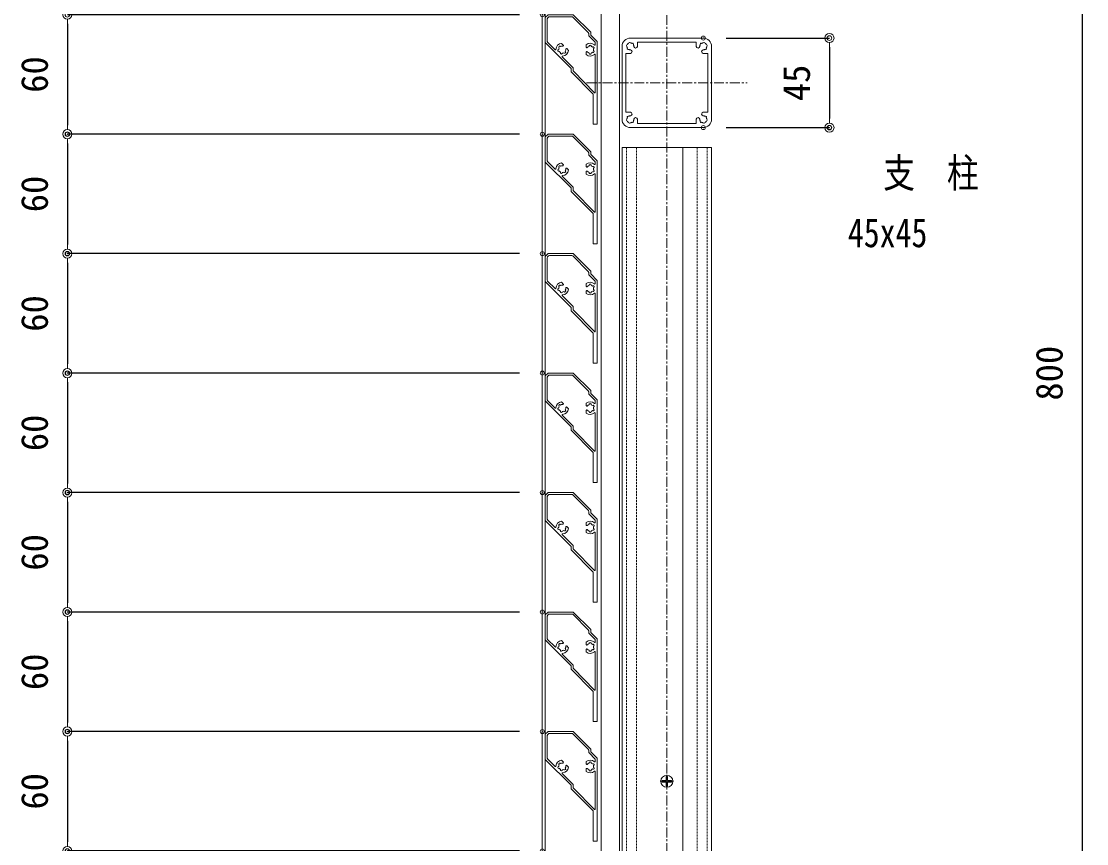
# Model space of a CAD drawing. Units: millimetres, scale not verified. Extents: x -1682 to 1682, y -1188 to 1188.
# Drawn here: x -421 to 114, y -310 to 103 of the extents above; entities that cross this region are included whole.
import ezdxf
from ezdxf.enums import TextEntityAlignment as Align

# ---------------------------------------------------------------- set-up
doc = ezdxf.new("R2010")
doc.units = ezdxf.units.MM
doc.header["$LTSCALE"] = 4
doc.header["$PDMODE"] = 32
doc.header["$PDSIZE"] = 2
doc.linetypes.add('USER1', pattern=[2, 1.25, -0.25, 0.25, -0.25])
doc.linetypes.add('USER3', pattern=[0.375, 0.25, -0.125])
for name, color, linetype, lineweight in [('0-0_0', 7, 'Continuous', 18), ('0-1_DEFPOINTS', 7, 'Continuous', 18), ('0-4_アンカー', 4, 'Continuous', 18), ('0-6_6ﾊｯﾁﾝｸﾞ', 4, 'Continuous', 18), ('0-8_3中心線', 2, 'USER1', 18), ('0-9_41ｱﾙﾐ', 6, 'Continuous', 18), ('0-F_HACH', 7, 'Continuous', 18)]:
    doc.layers.add(name, color=color, linetype=linetype, lineweight=lineweight)
doc.layers.add('0-A_1手摺寸法', color=7, linetype='Continuous')
doc.styles.add('ＭＳ ゴシック', font='')
doc.styles.get('ＭＳ ゴシック').set_extended_font_data('MS Gothic')

# ---------------------------------------------------------------- blocks, each defined once
blk = doc.blocks.new('_ORIGIN2')
at = {"layer": '0-0_0'}
blk.add_line((-0.5, 0), (-1, 0), dxfattribs=at)
for radius in [0.5, 0.25]:
    blk.add_circle((0, 0), radius, dxfattribs=at)
blk = doc.blocks.new('D27')
at = {"layer": '0-1_DEFPOINTS'}
for p in [(-35.808, 3710.492), (-35.808, 3665.492), (27.52, 3665.492)]:
    blk.add_point(p, dxfattribs=at)
at = {"layer": '0-A_1手摺寸法'}
for p, q in [((-24.308, 3710.492), (27.52, 3710.492)), ((27.52, 3705.892), (27.52, 3670.092)), ((-24.308, 3665.492), (27.52, 3665.492))]:
    blk.add_line(p, q, dxfattribs=at)
at = {"layer": '0-A_1手摺寸法', "xscale": 4.6, "yscale": 4.6}
for p, rotation in [((27.52, 3710.492), 90), ((27.52, 3665.492), 270)]:
    blk.add_blockref('_ORIGIN2', p, dxfattribs=dict(at, rotation=rotation))
at = {"layer": '0-A_1手摺寸法', "style": 'ＭＳ ゴシック'}
blk.add_text('45', height=13.49, rotation=90, dxfattribs=at).set_placement((21.77, 3678.792), align=Align.BOTTOM_LEFT)
blk = doc.blocks.new('D5')
at = {"layer": '0-1_DEFPOINTS'}
for p in [(-33.858, 3942.201), (-33.858, 3142.201), (154.356, 3142.201)]:
    blk.add_point(p, dxfattribs=at)
at = {"layer": '0-A_1手摺寸法'}
for p, q in [((-22.358, 3942.201), (154.356, 3942.201)), ((154.356, 3937.601), (154.356, 3146.801)), ((-22.358, 3142.201), (154.356, 3142.201))]:
    blk.add_line(p, q, dxfattribs=at)
at = {"layer": '0-A_1手摺寸法', "xscale": 4.6, "yscale": 4.6}
for p, rotation in [((154.356, 3942.201), 90), ((154.356, 3142.201), 270)]:
    blk.add_blockref('_ORIGIN2', p, dxfattribs=dict(at, rotation=rotation))
at = {"layer": '0-A_1手摺寸法', "style": 'ＭＳ ゴシック'}
blk.add_text('800', height=13.49, rotation=90, dxfattribs=at).set_placement((148.606, 3528.401), align=Align.BOTTOM_LEFT)
blk = doc.blocks.new('HK-100')
at = {"layer": '0-0_0'}
for p, q in [((-26, 53.6), (-24.6, 55)), ((-26, 53.6), (-26, 41)), ((-24.854, 53.332), (-24.332, 53.854)), ((-24.6, 55), (-12, 55)), ((-23.979, 54), (-12.621, 54)), ((-12.268, 53.854), (-4.346, 45.932)), ((-12, 55), (-3.2, 46.2)), ((-25, 52.979), (-25, 41.621)), ((-4.2, 45.579), (-4.2, 44.579)), ((-4.054, 44.225), (-1, 41.172)), ((-3.2, 46.2), (-3.2, 44.786)), ((-3.2, 44.786), (0, 41.586)), ((-13, 28), (-26, 41)), ((-21.038, 37.453), (-24.854, 41.268)), ((-17.852, 40.631), (-16.984, 39.762)), ((-16.998, 39.324), (-16.932, 39.569)), ((-15.626, 37.952), (-15.381, 38.018)), ((-14.319, 37.098), (-15.188, 37.966)), ((-5.5, 39.948), (-5.5, 38.72)), ((-5.18, 38.42), (-5.4, 38.547)), ((-1, 41.172), (-1, 40.593)), ((0, 41.586), (0, 0)), ((-5.5, 34.952), (-5.5, 36.18)), ((-5.18, 36.48), (-5.4, 36.353)), ((-1, 34.946), (-1, 15.995)), ((-12, 28.207), (-12, 26.885)), ((-2, 0), (0, 0))]:
    blk.add_line(p, q, dxfattribs=at)
blk.add_lwpolyline([(-13, 28), (-13, 26.28), (-2, 15.101), (-2, 0)], dxfattribs=at)
for centre, radius, start, end in [((-23.979, 53.5), 0.5, 90, 135), ((-12.621, 53.5), 0.5, 45, 90), ((-24.5, 52.979), 0.5, 135, 180), ((-4.7, 45.579), 0.5, 0, 45), ((-3.7, 44.579), 0.5, 180, 225), ((-24.5, 41.621), 0.5, 180, 225), ((-17.5, 37.45), 3.2, 96.31781, 177.56845), ((-19.19, 36.997), 0.5, 96.78679, 293.21321), ((-17.5, 37.45), 1.75, 151.42642, 178.57358), ((-18.737, 38.687), 0.5, 36.78679, 233.21321), ((-17.5, 37.45), 1.75, 80.88684, 118.57358), ((-17.191, 39.375), 0.2, 260.88684, 345), ((-17.125, 39.621), 0.2, 345, 45), ((-17.5, 37.45), 1.75, 331.42642, 9.11316), ((-15.575, 37.759), 0.2, 105, 189.11316), ((-15.329, 37.825), 0.2, 45, 105), ((-3.5, 37.45), 3.2, 47.43155, 128.68219), ((-5.3, 38.72), 0.2, 180, 240), ((-5.08, 38.593), 0.2, 240, 324.11316), ((-3.5, 37.45), 1.75, 106.42642, 144.11316), ((-3.5, 39.2), 0.5, 351.78679, 188.21321), ((-3.5, 37.45), 1.75, 46.42642, 73.57358), ((-1.984, 38.325), 0.5, 291.78679, 128.21321), ((-3.5, 37.45), 1.75, 346.42642, 13.57358), ((-1.2, 39.954), 0.2, 227.43155, 0), ((-17.5, 37.45), 1.75, 211.42642, 238.57358), ((-17.953, 35.76), 0.5, 156.78679, 353.21321), ((-17.356, 34.053), 0.2, 92.43155, 225), ((-17.5, 37.45), 1.75, 271.42642, 298.57358), ((-17.5, 37.45), 3.2, 272.43155, 353.68219), ((-16.263, 36.213), 0.5, 216.78679, 53.21321), ((-5.3, 36.18), 0.2, 120, 180), ((-3.5, 37.45), 3.2, 231.31781, 312.56845), ((-5.08, 36.307), 0.2, 35.88684, 120), ((-3.5, 37.45), 1.75, 215.88684, 253.57358), ((-3.5, 35.7), 0.5, 171.78679, 8.21321), ((-3.5, 37.45), 1.75, 286.42642, 313.57358), ((-1.984, 36.575), 0.5, 231.78679, 68.21321), ((-1.2, 34.946), 0.2, 0, 132.56845), ((-12.5, 28.207), 0.5, 0, 45), ((-11.5, 26.885), 0.5, 180, 215.53768)]:
    blk.add_arc(centre, radius, start, end, dxfattribs=at)
at = {"layer": '0-0_0', "color": 4}
for centre, start, end in [((-20.897, 37.594), 225, 357.57254), ((-17.356, 34.053), 92.42746, 225)]:
    blk.add_arc(centre, 0.2, start, end, dxfattribs=at)
at = {"layer": '0-F_HACH'}
for p, q in [((-24.332, 53.854), (-24.854, 53.332)), ((-12.621, 54), (-23.979, 54)), ((-4.346, 45.932), (-12.268, 53.854)), ((-25, 52.979), (-25, 41.621)), ((-4.2, 44.579), (-4.2, 45.579)), ((-1, 41.172), (-4.054, 44.225)), ((-24.854, 41.268), (-21.038, 37.453)), ((-1, 39.954), (-1, 41.172)), ((-17.497, 33.912), (-12.146, 28.561)), ((-12, 28.207), (-12, 26.885)), ((-11.907, 26.594), (-1.319, 15.834))]:
    blk.add_line(p, q, dxfattribs=at)
at = {"layer": '0-F_HACH', "color": 5}
blk.add_line((-15.105, 37.874), (-15.101, 37.879), dxfattribs=at)
at = {"layer": '0-F_HACH'}
for centre, radius, start, end in [((-23.979, 53.5), 0.5, 90, 135), ((-12.621, 53.5), 0.5, 45, 90), ((-24.5, 52.979), 0.5, 135, 180), ((-4.7, 45.579), 0.5, 0, 45), ((-3.7, 44.579), 0.5, 180, 225), ((-24.5, 41.621), 0.5, 180, 225), ((-12.5, 28.207), 0.5, 0, 45), ((-1.2, 15.995), 0.2, 215.53768, 0)]:
    blk.add_arc(centre, radius, start, end, dxfattribs=at)
blk = doc.blocks.new('D50')
at = {"layer": '0-1_DEFPOINTS'}
for p in [(-116.608, 3362.201), (-355.029, 3302.201), (-116.608, 3302.201)]:
    blk.add_point(p, dxfattribs=at)
at = {"layer": '0-A_1手摺寸法'}
for p, q in [((-128.108, 3362.201), (-355.029, 3362.201)), ((-355.029, 3357.601), (-355.029, 3306.801)), ((-128.108, 3302.201), (-355.029, 3302.201))]:
    blk.add_line(p, q, dxfattribs=at)
at = {"layer": '0-A_1手摺寸法', "xscale": 4.6, "yscale": 4.6}
for p, rotation in [((-355.029, 3362.201), 90), ((-355.029, 3302.201), 270)]:
    blk.add_blockref('_ORIGIN2', p, dxfattribs=dict(at, rotation=rotation))
at = {"layer": '0-A_1手摺寸法', "style": 'ＭＳ ゴシック'}
blk.add_text('60', height=13.49, rotation=90, dxfattribs=at).set_placement((-360.779, 3323.001), align=Align.BOTTOM_LEFT)
blk = doc.blocks.new('D51')
at = {"layer": '0-1_DEFPOINTS'}
for p in [(-116.608, 3422.201), (-355.029, 3362.201), (-116.608, 3362.201)]:
    blk.add_point(p, dxfattribs=at)
at = {"layer": '0-A_1手摺寸法'}
for p, q in [((-128.108, 3422.201), (-355.029, 3422.201)), ((-355.029, 3417.601), (-355.029, 3366.801)), ((-128.108, 3362.201), (-355.029, 3362.201))]:
    blk.add_line(p, q, dxfattribs=at)
at = {"layer": '0-A_1手摺寸法', "xscale": 4.6, "yscale": 4.6}
for p, rotation in [((-355.029, 3422.201), 90), ((-355.029, 3362.201), 270)]:
    blk.add_blockref('_ORIGIN2', p, dxfattribs=dict(at, rotation=rotation))
at = {"layer": '0-A_1手摺寸法', "style": 'ＭＳ ゴシック'}
blk.add_text('60', height=13.49, rotation=90, dxfattribs=at).set_placement((-360.779, 3383.001), align=Align.BOTTOM_LEFT)
blk = doc.blocks.new('D52')
at = {"layer": '0-1_DEFPOINTS'}
for p in [(-116.608, 3482.201), (-355.029, 3422.201), (-116.608, 3422.201)]:
    blk.add_point(p, dxfattribs=at)
at = {"layer": '0-A_1手摺寸法'}
for p, q in [((-128.108, 3482.201), (-355.029, 3482.201)), ((-355.029, 3477.601), (-355.029, 3426.801)), ((-128.108, 3422.201), (-355.029, 3422.201))]:
    blk.add_line(p, q, dxfattribs=at)
at = {"layer": '0-A_1手摺寸法', "xscale": 4.6, "yscale": 4.6}
for p, rotation in [((-355.029, 3482.201), 90), ((-355.029, 3422.201), 270)]:
    blk.add_blockref('_ORIGIN2', p, dxfattribs=dict(at, rotation=rotation))
at = {"layer": '0-A_1手摺寸法', "style": 'ＭＳ ゴシック'}
blk.add_text('60', height=13.49, rotation=90, dxfattribs=at).set_placement((-360.779, 3443.001), align=Align.BOTTOM_LEFT)
blk = doc.blocks.new('D53')
at = {"layer": '0-1_DEFPOINTS'}
for p in [(-116.608, 3542.201), (-355.029, 3482.201), (-116.608, 3482.201)]:
    blk.add_point(p, dxfattribs=at)
at = {"layer": '0-A_1手摺寸法'}
for p, q in [((-128.108, 3542.201), (-355.029, 3542.201)), ((-355.029, 3537.601), (-355.029, 3486.801)), ((-128.108, 3482.201), (-355.029, 3482.201))]:
    blk.add_line(p, q, dxfattribs=at)
at = {"layer": '0-A_1手摺寸法', "xscale": 4.6, "yscale": 4.6}
for p, rotation in [((-355.029, 3542.201), 90), ((-355.029, 3482.201), 270)]:
    blk.add_blockref('_ORIGIN2', p, dxfattribs=dict(at, rotation=rotation))
at = {"layer": '0-A_1手摺寸法', "style": 'ＭＳ ゴシック'}
blk.add_text('60', height=13.49, rotation=90, dxfattribs=at).set_placement((-360.779, 3503.001), align=Align.BOTTOM_LEFT)
blk = doc.blocks.new('D54')
at = {"layer": '0-1_DEFPOINTS'}
for p in [(-116.608, 3602.201), (-355.029, 3542.201), (-116.608, 3542.201)]:
    blk.add_point(p, dxfattribs=at)
at = {"layer": '0-A_1手摺寸法'}
for p, q in [((-128.108, 3602.201), (-355.029, 3602.201)), ((-355.029, 3597.601), (-355.029, 3546.801)), ((-128.108, 3542.201), (-355.029, 3542.201))]:
    blk.add_line(p, q, dxfattribs=at)
at = {"layer": '0-A_1手摺寸法', "xscale": 4.6, "yscale": 4.6}
for p, rotation in [((-355.029, 3602.201), 90), ((-355.029, 3542.201), 270)]:
    blk.add_blockref('_ORIGIN2', p, dxfattribs=dict(at, rotation=rotation))
at = {"layer": '0-A_1手摺寸法', "style": 'ＭＳ ゴシック'}
blk.add_text('60', height=13.49, rotation=90, dxfattribs=at).set_placement((-360.779, 3563.001), align=Align.BOTTOM_LEFT)
blk = doc.blocks.new('D55')
at = {"layer": '0-1_DEFPOINTS'}
for p in [(-116.608, 3662.201), (-355.029, 3602.201), (-116.608, 3602.201)]:
    blk.add_point(p, dxfattribs=at)
at = {"layer": '0-A_1手摺寸法'}
for p, q in [((-128.108, 3662.201), (-355.029, 3662.201)), ((-355.029, 3657.601), (-355.029, 3606.801)), ((-128.108, 3602.201), (-355.029, 3602.201))]:
    blk.add_line(p, q, dxfattribs=at)
at = {"layer": '0-A_1手摺寸法', "xscale": 4.6, "yscale": 4.6}
for p, rotation in [((-355.029, 3662.201), 90), ((-355.029, 3602.201), 270)]:
    blk.add_blockref('_ORIGIN2', p, dxfattribs=dict(at, rotation=rotation))
at = {"layer": '0-A_1手摺寸法', "style": 'ＭＳ ゴシック'}
blk.add_text('60', height=13.49, rotation=90, dxfattribs=at).set_placement((-360.779, 3623.001), align=Align.BOTTOM_LEFT)
blk = doc.blocks.new('D56')
at = {"layer": '0-1_DEFPOINTS'}
for p in [(-116.608, 3722.201), (-355.029, 3662.201), (-116.608, 3662.201)]:
    blk.add_point(p, dxfattribs=at)
at = {"layer": '0-A_1手摺寸法'}
for p, q in [((-128.108, 3722.201), (-355.029, 3722.201)), ((-355.029, 3717.601), (-355.029, 3666.801)), ((-128.108, 3662.201), (-355.029, 3662.201))]:
    blk.add_line(p, q, dxfattribs=at)
at = {"layer": '0-A_1手摺寸法', "xscale": 4.6, "yscale": 4.6}
for p, rotation in [((-355.029, 3722.201), 90), ((-355.029, 3662.201), 270)]:
    blk.add_blockref('_ORIGIN2', p, dxfattribs=dict(at, rotation=rotation))
at = {"layer": '0-A_1手摺寸法', "style": 'ＭＳ ゴシック'}
blk.add_text('60', height=13.49, rotation=90, dxfattribs=at).set_placement((-360.779, 3683.001), align=Align.BOTTOM_LEFT)

msp = doc.modelspace()

# ---------------------------------------------------------------- linework, layer by layer
at = {"layer": '0-0_0'}
for p, q in [((-119.024, 39.397), (-119.024, -468.847)), ((-74.024, 39.397), (-74.024, -468.847))]:
    msp.add_line(p, q, dxfattribs=at)
at = {"layer": '0-1_DEFPOINTS'}
msp.add_line((-119.024, 39.397), (-74.024, 39.397), dxfattribs=at)
at = {"layer": '0-4_アンカー', "linetype": 'USER3'}
for p, q in [((-116.774, 39.397), (-116.774, -473.894)), ((-111.774, 39.397), (-111.774, -473.894)), ((-81.274, 39.397), (-81.274, -473.894)), ((-76.274, 39.397), (-76.274, -473.894))]:
    msp.add_line(p, q, dxfattribs=at)
at = {"layer": '0-6_6ﾊｯﾁﾝｸﾞ'}
for p, q in [((-96.899, -276.49), (-96.899, -278.019)), ((-96.899, -276.49), (-96.149, -276.49)), ((-96.524, -282.194), (-96.524, -275.594)), ((-96.149, -276.49), (-96.149, -278.019)), ((-93.224, -278.894), (-99.824, -278.894)), ((-97.399, -278.519), (-98.928, -278.519)), ((-98.928, -279.269), (-98.928, -278.519)), ((-97.399, -279.269), (-98.928, -279.269)), ((-96.899, -281.298), (-96.899, -279.769)), ((-96.899, -281.298), (-96.149, -281.298)), ((-96.149, -281.298), (-96.149, -279.769)), ((-95.649, -278.519), (-94.12, -278.519)), ((-95.649, -279.269), (-94.12, -279.269)), ((-94.12, -279.269), (-94.12, -278.519))]:
    msp.add_line(p, q, dxfattribs=at)
msp.add_circle((-96.524, -278.894), 3, dxfattribs=at)
for centre, start, end in [((-97.399, -278.019), 270, 0), ((-95.649, -278.019), 180, 270), ((-97.399, -279.769), 0, 90), ((-95.649, -279.769), 90, 180)]:
    msp.add_arc(centre, 0.5, start, end, dxfattribs=at)
at = {"layer": '0-8_3中心線'}
for p, q in [((-96.524, 657.955), (-96.524, -887.018)), ((-136.831, 71.897), (-56.217, 71.897))]:
    msp.add_line(p, q, dxfattribs=at)
at = {"layer": '0-9_41ｱﾙﾐ'}
for p, q in [((-159.024, 586.106), (-159.024, -406.894)), ((-157.524, -408.394), (-157.524, 586.106)), ((-129.524, -428.894), (-129.524, 586.106)), ((-120.274, -428.894), (-120.274, 586.106)), ((-114.824, 94.397), (-78.224, 94.397)), ((-111.324, 92.397), (-81.724, 92.397)), ((-111.324, 90.197), (-111.324, 92.397)), ((-81.724, 90.197), (-81.724, 92.397)), ((-119.024, 90.197), (-119.024, 53.597)), ((-117.024, 86.697), (-117.024, 57.097)), ((-117.024, 86.697), (-114.824, 86.697)), ((-76.024, 86.697), (-78.224, 86.697)), ((-76.024, 86.697), (-76.024, 57.097)), ((-74.024, 90.197), (-74.024, 53.597)), ((-117.024, 57.097), (-114.824, 57.097)), ((-111.324, 53.597), (-111.324, 51.397)), ((-81.724, 53.597), (-81.724, 51.397)), ((-76.024, 57.097), (-78.224, 57.097)), ((-114.824, 49.397), (-78.224, 49.397)), ((-111.324, 51.397), (-81.724, 51.397)), ((-88.524, -428.894), (-88.524, 39.397))]:
    msp.add_line(p, q, dxfattribs=at)
for centre, radius, start, end in [((-114.824, 90.197), 4.2, 90, 180), ((-116.273, 90.586), 0.5, 97.02431, 165), ((-114.824, 90.197), 1.75, 135, 149.64111), ((-114.824, 90.197), 1.75, 120.35889, 135), ((-115.212, 91.646), 0.5, 105, 172.97569), ((-115.212, 91.646), 0.5, 37.02431, 105), ((-114.824, 90.197), 1.75, 75, 89.64111), ((-114.824, 90.197), 1.75, 60.35889, 75), ((-113.763, 91.258), 0.5, 45, 112.97569), ((-113.763, 91.258), 0.5, 337.02431, 45), ((-114.824, 90.197), 1.75, 15, 29.64111), ((-78.224, 90.197), 1.75, 150.35889, 165), ((-79.284, 91.258), 0.5, 135, 202.97569), ((-79.284, 91.258), 0.5, 67.02431, 135), ((-78.224, 90.197), 1.75, 105, 119.64111), ((-78.224, 90.197), 1.75, 90.35889, 105), ((-77.836, 91.646), 0.5, 75, 142.97569), ((-78.224, 90.197), 4.2, 360, 90), ((-77.836, 91.646), 0.5, 7.02431, 75), ((-78.224, 90.197), 1.75, 45, 59.64111), ((-78.224, 90.197), 1.75, 30.35889, 45), ((-76.775, 90.586), 0.5, 15, 82.97569), ((-116.273, 90.586), 0.5, 165, 232.97569), ((-114.824, 90.197), 1.75, 180.35889, 195), ((-114.824, 90.197), 1.75, 195, 209.64111), ((-115.884, 89.137), 0.5, 157.02431, 225), ((-115.884, 89.137), 0.5, 225, 292.97569), ((-114.824, 90.197), 1.75, 240.35889, 255), ((-114.824, 90.197), 1.75, 255, 269.64111), ((-114.824, 87.572), 0.875, 270, 90), ((-114.824, 90.197), 1.75, 0, 15), ((-112.199, 90.197), 0.875, 180, 0), ((-80.849, 90.197), 0.875, 180, 360), ((-78.224, 90.197), 1.75, 165, 180), ((-78.224, 87.572), 0.875, 90, 270), ((-78.224, 90.197), 1.75, 270.35889, 285), ((-78.224, 90.197), 1.75, 285, 299.64111), ((-77.163, 89.137), 0.5, 247.02431, 315), ((-77.163, 89.137), 0.5, 315, 22.97569), ((-78.224, 90.197), 1.75, 330.35889, 345), ((-78.224, 90.197), 1.75, 345, 359.64111), ((-76.775, 90.586), 0.5, 307.02431, 15), ((-114.824, 53.597), 4.2, 180, 270), ((-116.273, 53.209), 0.5, 127.02431, 195), ((-114.824, 53.597), 1.75, 165, 179.64111), ((-114.824, 53.597), 1.75, 150.35889, 165), ((-115.884, 54.658), 0.5, 135, 202.97569), ((-115.884, 54.658), 0.5, 67.02431, 135), ((-114.824, 53.597), 1.75, 105, 119.64111), ((-114.824, 53.597), 1.75, 90.35889, 105), ((-114.824, 56.222), 0.875, 270, 90), ((-114.824, 53.597), 1.75, 345, 0), ((-112.199, 53.597), 0.875, 0, 180), ((-80.849, 53.597), 0.875, 360, 180), ((-78.224, 53.597), 1.75, 180, 195), ((-78.224, 56.222), 0.875, 90, 270), ((-78.224, 53.597), 4.2, 270, 360), ((-78.224, 53.597), 1.75, 75, 89.64111), ((-78.224, 53.597), 1.75, 60.35889, 75), ((-77.163, 54.658), 0.5, 45, 112.97569), ((-77.163, 54.658), 0.5, 337.02431, 45), ((-78.224, 53.597), 1.75, 15, 29.64111), ((-78.224, 53.597), 1.75, 0.35889, 15), ((-76.775, 53.209), 0.5, 345, 52.97569), ((-116.273, 53.209), 0.5, 195, 262.97569), ((-114.824, 53.597), 1.75, 210.35889, 225), ((-114.824, 53.597), 1.75, 225, 239.64111), ((-115.212, 52.148), 0.5, 187.02431, 255), ((-115.212, 52.148), 0.5, 255, 322.97569), ((-114.824, 53.597), 1.75, 270.35889, 285), ((-114.824, 53.597), 1.75, 285, 299.64111), ((-113.763, 52.537), 0.5, 247.02431, 315), ((-113.763, 52.537), 0.5, 315, 22.97569), ((-114.824, 53.597), 1.75, 330.35889, 345), ((-78.224, 53.597), 1.75, 195, 209.64111), ((-79.284, 52.537), 0.5, 157.02431, 225), ((-79.284, 52.537), 0.5, 225, 292.97569), ((-78.224, 53.597), 1.75, 240.35889, 255), ((-78.224, 53.597), 1.75, 255, 269.64111), ((-77.836, 52.148), 0.5, 217.02431, 285), ((-77.836, 52.148), 0.5, 285, 352.97569), ((-78.224, 53.597), 1.75, 300.35889, 315), ((-78.224, 53.597), 1.75, 315, 329.64111), ((-76.775, 53.209), 0.5, 277.02431, 345)]:
    msp.add_arc(centre, radius, start, end, dxfattribs=at)

# ---------------------------------------------------------------- block references
at = {"layer": '0-0_0'}
for p in [(-131.524, 51.106), (-131.524, -8.894), (-131.524, -68.894), (-131.524, -128.894), (-131.524, -188.894), (-131.524, -248.894), (-131.524, -308.894)]:
    msp.add_blockref('HK-100', p, dxfattribs=at)
at = {"layer": '0-A_1手摺寸法'}
for name in ['D5', 'D56', 'D27', 'D55', 'D54', 'D53', 'D52', 'D51', 'D50']:
    msp.add_blockref(name, (-42.416, -3616.095), dxfattribs=at)

# ---------------------------------------------------------------- texts
at = {"layer": '0-0_0', "style": 'ＭＳ ゴシック', "width": 0.8}
for s, p in [('支\u3000柱', (12.081, 14.89)), ('45x45', (-5.642, -15.042))]:
    msp.add_text(s, height=14.66, dxfattribs=at).set_placement(p, align=Align.BOTTOM_LEFT)

doc.saveas('drawing.dxf')
